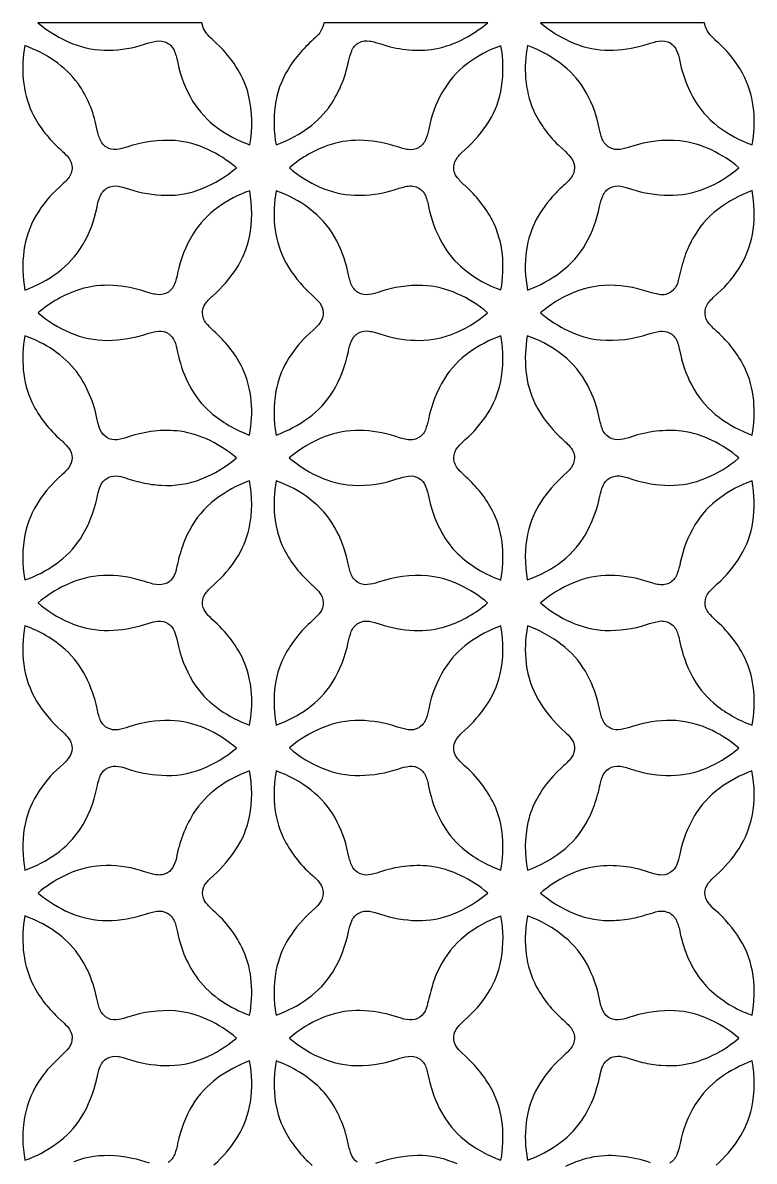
# Model space of a CAD drawing. Extents: x 0.7 to 38.5, y 8.6 to 28.3.
# Drawn here: x 30.2 to 38.49, y 15.43 to 28.34 of the extents above; entities that cross this region are included whole.
import ezdxf

# ---------------------------------------------------------------- set-up
doc = ezdxf.new("R2010")
doc.units = 0
doc.header["$LTSCALE"] = 100
doc.layers.add('LAYER_1', color=1, linetype='CONTINUOUS')

msp = doc.modelspace()

# ---------------------------------------------------------------- linework, layer by layer
at = {"layer": 'LAYER_1', "color": 7}
for points in [[(32.230503, 28.342606), (30.36905, 28.342606, 0.078488), (30.765071, 28.10531, 0.099715), (31.171455, 28.030932, 0.076537), (31.580209, 28.100177, -0.033405), (31.709888, 28.134429, -0.183689), (31.838234, 28.113009, -0.17804), (31.920064, 28.01546, -0.035243), (31.940287, 27.952629), (31.955105, 27.889335, 0.08515), (32.12449, 27.454226, 0.096941), (32.405045, 27.151115, 0.073454), (32.771626, 26.957127, 0.102678), (32.759781, 27.519571, 0.076981), (32.637283, 27.813156, 0.056994), (32.441346, 28.064839), (32.377086, 28.126174, -0.019487), (32.312382, 28.188324, -0.160461), (32.230503, 28.342606)], [(35.471907, 28.342606), (33.612626, 28.342606, -0.167205), (33.516878, 28.174801, 0.027234), (33.347691, 28.006231, 0.049299), (33.20634, 27.814118, 0.10603), (33.060004, 27.398801, 0.077789), (33.070911, 26.956535, 0.062358), (33.398699, 27.123329, 0.081824), (33.665336, 27.375258, 0.104965), (33.893156, 27.904338, -0.045243), (33.928667, 28.024615, -0.178497), (34.009633, 28.116168, -0.174287), (34.13408, 28.134972, -0.032705), (34.197553, 28.120498), (34.258972, 28.101954, 0.110913), (34.830101, 28.039767, 0.078742), (35.171659, 28.146397, 0.060263), (35.471907, 28.342606)], [(37.929956, 28.342606), (36.069491, 28.342606, 0.078027), (36.455245, 28.108863, 0.097078), (36.849069, 28.030932, 0.076043), (37.247483, 28.090108, -0.008893), (37.378914, 28.129024, -0.152158), (37.51301, 28.125446, -0.170607), (37.599972, 28.053142, -0.088615), (37.641332, 27.945599, 0.078037), (37.797292, 27.500421, 0.106457), (38.083128, 27.167649, 0.076035), (38.470092, 26.95614, 0.068476), (38.488723, 27.343746, 0.087548), (38.388755, 27.717581, 0.088946), (38.103092, 28.101361, -0.031867), (37.994315, 28.207621, -0.145645), (37.929956, 28.342606)], [(30.824888, 27.652038, 0.084458), (30.555882, 27.91189, 0.063565), (30.222172, 28.083199, 0.067762), (30.203417, 27.698851, 0.086919), (30.301336, 27.327681, 0.092927), (30.597068, 26.931661, -0.017803), (30.700515, 26.831767, -0.18187), (30.756582, 26.704038, -0.191224), (30.712089, 26.577197, -0.035038), (30.664662, 26.525806), (30.614441, 26.478784, 0.077785), (30.347038, 26.152625, 0.101913), (30.210524, 25.755248, 0.080033), (30.222172, 25.311255, 0.07279), (30.594131, 25.510375, 0.100525), (30.876217, 25.82158, 0.082819), (31.039876, 26.250964, -0.045164), (31.075091, 26.374942, -0.180564), (31.157537, 26.469308, -0.180914), (31.281688, 26.488852, -0.032316), (31.345291, 26.474139), (31.406876, 26.455686, 0.076072), (31.820491, 26.385381, 0.101153), (32.231293, 26.461214, 0.084323), (32.621193, 26.698115, 0.065935), (32.297082, 26.905404, 0.08694), (31.927072, 27.006087, 0.097258), (31.377856, 26.931858, -0.053475), (31.260935, 26.905207, -0.176936), (31.147272, 26.931266, -0.170988), (31.068551, 27.03222, -0.032873), (31.049439, 27.095533), (31.035138, 27.159086, 0.102338), (30.824888, 27.652038)], [(35.621747, 28.082607, 0.078846), (35.237054, 27.875367, 0.103963), (34.951711, 27.547012, 0.078373), (34.801871, 27.13658, -0.050516), (34.766952, 27.016575, -0.177328), (34.685986, 26.925738, -0.168244), (34.569855, 26.904713, -0.036193), (34.509976, 26.916466), (34.452244, 26.933437, 0.067344), (34.069895, 27.007691, 0.092223), (33.684881, 26.959496, 0.101238), (33.221541, 26.695746, 0.069599), (33.566874, 26.479648, 0.094219), (33.96166, 26.385405, 0.082127), (34.412365, 26.448579, -0.025271), (34.552532, 26.487618, -0.194409), (34.691514, 26.465952, -0.173468), (34.771074, 26.366256, -0.033421), (34.790513, 26.303212), (34.805029, 26.239908, 0.073737), (34.947022, 25.855659, 0.098327), (35.208354, 25.542036, 0.086032), (35.621747, 25.312045, 0.069277), (35.637417, 25.714382, 0.092982), (35.525605, 26.099544, 0.087963), (35.214079, 26.495367, -0.040708), (35.125587, 26.587216, -0.192714), (35.087732, 26.704827, -0.176208), (35.130251, 26.818886, -0.035044), (35.172766, 26.865458), (35.218225, 26.907773, 0.076434), (35.486343, 27.225937, 0.100524), (35.628459, 27.615319, 0.083647), (35.621747, 28.082607)], [(36.331069, 27.854589, 0.079085), (35.924191, 28.083791, 0.070692), (35.90171, 27.711807, 0.080835), (35.990129, 27.350186, 0.093064), (36.270659, 26.957127), (36.35207, 26.880702, -0.052734), (36.426225, 26.797614, -0.309134), (36.422869, 26.593089, -0.050343), (36.331908, 26.495441, 0.02161), (36.235322, 26.402976, 0.069193), (36.02253, 26.109218, 0.088914), (35.911162, 25.765119, 0.086036), (35.923994, 25.310663, 0.071866), (36.301457, 25.516792, 0.103522), (36.584751, 25.837373, 0.080142), (36.741106, 26.258861, -0.050889), (36.776715, 26.379631, -0.178865), (36.858965, 26.470492, -0.176077), (36.980895, 26.488852, -0.032348), (37.043165, 26.47449), (37.103565, 26.456278, 0.076579), (37.520882, 26.385455, 0.101776), (37.935089, 26.462991, 0.082596), (38.320449, 26.697918, 0.064447), (38.008208, 26.900024, 0.082478), (37.651992, 27.003521, 0.101006), (37.100999, 26.938965, -0.037313), (36.975515, 26.906687, -0.181352), (36.85166, 26.928304, -0.174928), (36.771212, 27.024151, -0.036232), (36.751218, 27.085714), (36.73696, 27.147833, 0.07575), (36.595757, 27.537709, 0.100306), (36.331069, 27.854589)], [(32.771626, 26.437326, 0.073071), (32.409068, 26.246399, 0.094584), (32.129425, 25.948717, 0.086779), (31.954118, 25.502553, -0.043913), (31.918632, 25.375983, -0.182953), (31.834878, 25.279471, -0.174216), (31.715366, 25.26005, -0.033631), (31.65412, 25.273446), (31.594818, 25.291118, 0.06542), (31.221353, 25.362584, 0.090234), (30.845222, 25.317375, 0.101792), (30.371814, 25.051256, 0.075284), (30.73795, 24.825434, 0.102697), (31.157537, 24.740125, 0.079077), (31.614362, 24.817118, -0.06073), (31.735996, 24.844411, -0.185825), (31.85304, 24.813367, -0.166954), (31.928799, 24.705528, -0.021503), (31.96162, 24.574294, 0.06939), (32.092187, 24.219559, 0.090822), (32.326251, 23.924197, 0.090999), (32.770046, 23.665975, 0.069467), (32.789319, 24.052371, 0.086598), (32.690289, 24.425441, 0.093114), (32.391991, 24.820672, -0.021165), (32.290617, 24.919627, -0.180865), (32.236623, 25.046123, -0.175153), (32.272479, 25.160502, -0.054493), (32.356456, 25.249858, 0.068406), (32.616702, 25.548502, 0.094278), (32.768269, 25.91259, 0.094529), (32.771626, 26.437326)], [(33.451335, 26.232999, 0.077454), (33.070911, 26.437524, 0.068248), (33.05418, 26.042984, 0.090093), (33.159749, 25.663843, 0.079002), (33.417379, 25.312637), (33.493188, 25.240184, -0.032449), (33.565443, 25.164179, -0.171202), (33.605667, 25.054933, -0.166646), (33.571563, 24.943465, -0.049335), (33.495359, 24.86092), (33.412641, 24.784149, 0.066731), (33.193236, 24.501644, 0.087354), (33.069332, 24.167021, 0.089904), (33.070911, 23.666369, 0.073463), (33.437516, 23.860431, 0.096676), (33.718244, 24.163468, 0.087038), (33.890985, 24.614567, -0.052798), (33.925804, 24.733684, -0.175999), (34.006672, 24.823633, -0.172276), (34.1268, 24.844263, -0.035381), (34.188623, 24.831295), (34.248114, 24.813367, 0.072401), (34.649415, 24.740569, 0.097773), (35.05042, 24.804286, 0.090401), (35.47092, 25.052835, 0.070689), (35.125833, 25.269526, 0.093966), (34.730998, 25.363768, 0.086978), (34.247521, 25.290723, -0.042356), (34.124061, 25.259359, -0.182296), (34.002526, 25.282629, -0.178576), (33.920474, 25.385681, -0.032412), (33.900779, 25.451088), (33.885654, 25.516569, 0.078755), (33.733125, 25.914983, 0.102897), (33.451335, 26.232999)], [(38.481937, 25.993531, 0.080923), (38.469894, 26.438116, 0.077595), (38.081154, 26.225719, 0.107083), (37.795317, 25.890281, 0.052657), (37.696584, 25.661622, 0.022916), (37.633237, 25.42023, -0.184049), (37.556763, 25.294746, -0.221933), (37.41588, 25.259729, -0.012032), (37.199955, 25.317844, 0.054386), (36.980179, 25.357451, 0.117926), (36.494457, 25.300422, 0.092679), (36.07107, 25.051058, 0.063773), (36.386988, 24.847841, 0.083835), (36.747029, 24.744863, 0.100546), (37.299206, 24.812972, -0.043633), (37.423111, 24.84335, -0.183965), (37.544202, 24.8185, -0.174935), (37.625217, 24.713622, -0.031881), (37.644506, 24.647764), (37.659297, 24.581796, 0.08138), (37.812073, 24.183777, 0.102564), (38.09559, 23.867341, 0.075064), (38.470486, 23.666369, 0.068765), (38.488205, 24.05854, 0.089665), (38.384215, 24.435904, 0.093289), (38.075848, 24.835873, -0.031773), (37.983703, 24.927401, -0.175494), (37.936274, 25.044543, -0.19483), (37.980693, 25.17252, -0.035217), (38.028776, 25.224385), (38.079599, 25.271771, 0.077668), (38.345768, 25.597264, 0.101398), (38.481937, 25.993531)], [(30.809095, 24.382601, 0.078066), (30.544876, 24.62888, 0.064873), (30.221579, 24.791651, 0.067516), (30.203738, 24.405132, 0.087389), (30.30331, 24.032382, 0.097178), (30.631221, 23.608723, -0.045427), (30.716555, 23.520132, -0.172401), (30.756582, 23.406962, -0.16733), (30.720602, 23.299123, -0.051794), (30.641092, 23.214085, 0.067447), (30.37902, 22.914578, 0.094364), (30.22533, 22.549182, 0.096032), (30.221382, 22.021879, 0.07202), (30.574859, 22.205428, 0.090423), (30.851342, 22.490549, 0.088811), (31.040271, 22.954481, -0.019285), (31.068897, 23.063998, -0.134315), (31.127727, 23.158413, -0.15959), (31.227547, 23.20108, -0.108356), (31.336398, 23.187631, 0.019925), (31.549905, 23.127295, 0.049305), (31.769335, 23.097016, 0.112019), (32.224902, 23.168087, 0.083578), (32.621983, 23.406765, 0.061153), (32.323536, 23.602332, 0.077313), (31.983928, 23.709209, 0.112336), (31.396413, 23.644259, -0.048683), (31.272509, 23.613338, -0.181293), (31.150825, 23.638534, -0.164883), (31.076201, 23.725965, -0.049707), (31.043035, 23.838715, 0.110301), (30.809095, 24.382601)], [(35.616417, 24.259807, 0.097129), (35.62155, 24.791849, 0.072518), (35.259387, 24.601809, 0.095502), (34.980139, 24.305016, 0.086675), (34.798909, 23.843848, -0.046621), (34.763917, 23.72446, -0.178861), (34.683617, 23.633795, -0.182974), (34.550977, 23.615312, -0.030872), (34.483371, 23.632158), (34.417893, 23.652353, 0.075199), (34.021305, 23.718537, 0.096602), (33.626642, 23.648799, 0.084475), (33.221146, 23.406765, 0.063721), (33.528723, 23.206411, 0.080796), (33.879535, 23.101557, 0.099546), (34.396967, 23.153873, -0.038872), (34.574643, 23.200858, -0.16965), (34.690132, 23.176008, -0.167621), (34.767125, 23.086158, -0.038014), (34.804215, 22.957022), (34.819234, 22.891409), (34.837011, 22.826554, 0.053269), (34.951464, 22.556832, 0.070425), (35.127808, 22.323533, 0.107585), (35.62155, 22.021089, 0.066528), (35.639268, 22.405782, 0.08685), (35.541201, 22.777002, 0.09216), (35.245863, 23.17243, -0.018573), (35.140492, 23.275013, -0.196609), (35.087534, 23.406765, -0.18459), (35.128375, 23.523044, -0.035153), (35.171292, 23.570505), (35.21704, 23.613856, 0.066709), (35.468181, 23.905813, 0.09156), (35.616417, 24.259807)], [(36.28211, 24.601933, 0.076963), (35.920638, 24.790861, 0.067305), (35.904499, 24.395113, 0.09151), (36.011252, 24.015207, 0.085383), (36.291388, 23.645246, -0.015293), (36.399425, 23.540565, -0.190703), (36.456232, 23.406568, -0.174416), (36.416749, 23.294681, -0.03595), (36.376167, 23.248658), (36.332254, 23.206781, 0.066186), (36.077239, 22.912776, 0.092348), (35.926165, 22.555697, 0.095282), (35.92044, 22.022668, 0.08479), (36.315917, 22.236867, 0.106892), (36.603309, 22.580769, 0.071575), (36.743673, 22.971853, -0.045696), (36.777554, 23.087688, -0.170528), (36.854227, 23.177168, -0.186864), (36.985485, 23.199007, -0.033686), (37.052752, 23.183081), (37.117779, 23.162954, 0.078906), (37.532308, 23.094943, 0.10125), (37.942986, 23.175589, 0.078677), (38.321436, 23.406765, 0.061458), (38.018498, 23.604405, 0.07952), (37.673511, 23.710394, 0.109282), (37.100801, 23.645838, -0.041407), (36.977366, 23.614054, -0.177693), (36.855411, 23.635572, -0.187285), (36.768745, 23.742375, -0.032871), (36.748528, 23.810972), (36.733012, 23.879383, 0.081847), (36.574486, 24.283448, 0.104536), (36.28211, 24.601933)], [(32.764913, 22.60663, 0.101042), (32.770244, 23.147358, 0.078467), (32.377851, 22.932, 0.108561), (32.091324, 22.591232, 0.049306), (31.998389, 22.374146, 0.026043), (31.938917, 22.145068, -0.10509), (31.895559, 22.042854, -0.159561), (31.808227, 21.976473, -0.134294), (31.677585, 21.976078, -0.01276), (31.550201, 22.013587, 0.086324), (31.111712, 22.071801, 0.10519), (30.684327, 21.964035, 0.065137), (30.372012, 21.761879, 0.074354), (30.720035, 21.5424, 0.094213), (31.119436, 21.449367, 0.074856), (31.531052, 21.503262), (31.630156, 21.533319, -0.040385), (31.731036, 21.555973, -0.163949), (31.841788, 21.530012, -0.163447), (31.915819, 21.443642, -0.041102), (31.943482, 21.356038), (31.964187, 21.266361, 0.092419), (32.161407, 20.816248, 0.085641), (32.432166, 20.550573, 0.063991), (32.769849, 20.375217, 0.063598), (32.79196, 20.728274, 0.075704), (32.716941, 21.073483, 0.063877), (32.560685, 21.345303, 0.049891), (32.34698, 21.575517, -0.054078), (32.269197, 21.660604, -0.172922), (32.236426, 21.768197, -0.17213), (32.282103, 21.884279, -0.03289), (32.325791, 21.931492), (32.372052, 21.974893, 0.066897), (32.618454, 22.260557, 0.090127), (32.764913, 22.60663)], [(33.455284, 22.939477, 0.079008), (33.070714, 23.146766, 0.068268), (33.054476, 22.749586, 0.091534), (33.162316, 22.368545, 0.092551), (33.472854, 21.971932, -0.035719), (33.5611, 21.883094, -0.176588), (33.604926, 21.769381, -0.189685), (33.568725, 21.65098, -0.039619), (33.52661, 21.602477), (33.480553, 21.558934, 0.090565), (33.166066, 21.162124, 0.092759), (33.054871, 20.777579, 0.069173), (33.070714, 20.376006, 0.071764), (33.429792, 20.564096, 0.093755), (33.708176, 20.856719, 0.089464), (33.889998, 21.3169, -0.046019), (33.924299, 21.43767, -0.169898), (34.003316, 21.531493, -0.181184), (34.126085, 21.553554, -0.035071), (34.189348, 21.539821), (34.250483, 21.521425, 0.067594), (34.632585, 21.45028, 0.092665), (35.016464, 21.50188, 0.097634), (35.47092, 21.762077, 0.065137), (35.152707, 21.966725, 0.084369), (34.789631, 22.069062, 0.100449), (34.229754, 21.996412, -0.055894), (34.109206, 21.969242, -0.18284), (33.992655, 21.998189, -0.166994), (33.917537, 22.097835, -0.030982), (33.899208, 22.159596), (33.885062, 22.221468, 0.080209), (33.735321, 22.620376, 0.102255), (33.455284, 22.939477)], [(38.470684, 23.147161, 0.072403), (38.102771, 22.951618, 0.098327), (37.821771, 22.646509, 0.084902), (37.655743, 22.218704, -0.036068), (37.622133, 22.093961, -0.168926), (37.544399, 21.994833, -0.185473), (37.413141, 21.969662, -0.036539), (37.345041, 21.984283), (37.279662, 22.004309, 0.07883), (36.859458, 22.073133, 0.102231), (36.4434, 21.990489, 0.07626), (36.071267, 21.762274, 0.073389), (36.412035, 21.545559, 0.091554), (36.803293, 21.449959, 0.085667), (37.273345, 21.516094, -0.027778), (37.405022, 21.552394, -0.186422), (37.536108, 21.532875, -0.177575), (37.617395, 21.438287, -0.036705), (37.637661, 21.377047), (37.65219, 21.315123, 0.06948), (37.785817, 20.939659, 0.095524), (38.031824, 20.628306, 0.091379), (38.470289, 20.375611, 0.068455), (38.4886, 20.764154, 0.088228), (38.387571, 21.138631, 0.092358), (38.078809, 21.54472, -0.031287), (37.981186, 21.643231, -0.195068), (37.936274, 21.769579, -0.173952), (37.983629, 21.886993, -0.032263), (38.028582, 21.934762), (38.075848, 21.978644, 0.075879), (38.339253, 22.295377, 0.099506), (38.478581, 22.681254, 0.083583), (38.470684, 23.147161)], [(30.679984, 21.231813, 0.095215), (30.222566, 21.502472, 0.079621), (30.209759, 21.06265, 0.105013), (30.354047, 20.649035, 0.075812), (30.632011, 20.315596, -0.04291), (30.717616, 20.225895, -0.178741), (30.756582, 20.111466, -0.176837), (30.710608, 19.99267, -0.033636), (30.665661, 19.944451), (30.617994, 19.900229, 0.074994), (30.355601, 19.586137, 0.098812), (30.215065, 19.203344, 0.085768), (30.221974, 18.730331, 0.068622), (30.573156, 18.913683, 0.090978), (30.848973, 19.196237, 0.092631), (31.037112, 19.659972, -0.029138), (31.068255, 19.778102, -0.155226), (31.137598, 19.875355, -0.182906), (31.252643, 19.910051, -0.070863), (31.373315, 19.885225, 0.070115), (31.76973, 19.806258, 0.112163), (32.224433, 19.877427, 0.082193), (32.621391, 20.11502, 0.075424), (32.271393, 20.335733, 0.094158), (31.869426, 20.428519, 0.08306), (31.402533, 20.356264, -0.038311), (31.278258, 20.323863, -0.179898), (31.155168, 20.345209, -0.17874), (31.074424, 20.440636, -0.035602), (31.054448, 20.502258), (31.039876, 20.564343, 0.066481), (30.91227, 20.927098, 0.091524), (30.679984, 21.231813)], [(35.610099, 20.941608, 0.102656), (35.621944, 21.501288, 0.073522), (35.257708, 21.309768, 0.095556), (34.977573, 21.01031, 0.086261), (34.802858, 20.562171, -0.044249), (34.768482, 20.44029, -0.172596), (34.688948, 20.345801, -0.180785), (34.569115, 20.323542, -0.035352), (34.507218, 20.336584), (34.447506, 20.35429, 0.074383), (34.021281, 20.428519, 0.103217), (33.594315, 20.345234, 0.077051), (33.221541, 20.116994, 0.079866), (33.593575, 19.886854, 0.104129), (34.021281, 19.804482, 0.077517), (34.462509, 19.880882, -0.055996), (34.582589, 19.908299, -0.182082), (34.698819, 19.879895, -0.166855), (34.773196, 19.784246, -0.033065), (34.791599, 19.724429), (34.805227, 19.664315, 0.071261), (34.938064, 19.29085, 0.095313), (35.183874, 18.981644, 0.09345), (35.621747, 18.730726, 0.065189), (35.639539, 19.111668, 0.085849), (35.544359, 19.479729, 0.101333), (35.209341, 19.914838, -0.060303), (35.120701, 20.009426, -0.184731), (35.086547, 20.130813, -0.157171), (35.131213, 20.236555, -0.031527), (35.17111, 20.279978), (35.213487, 20.31994, 0.063512), (35.459247, 20.601309, 0.088069), (35.610099, 20.941608)], [(36.350614, 21.256885, 0.084855), (35.923599, 21.502472, 0.080523), (35.908348, 21.068622, 0.102928), (36.04738, 20.658906, 0.070324), (36.294152, 20.34975), (36.366308, 20.281715, -0.055184), (36.430173, 20.206424, -0.175198), (36.455023, 20.095969, -0.152339), (36.409247, 19.991436, -0.025867), (36.310266, 19.892949), (36.25936, 19.844992), (36.210842, 19.794611, 0.056158), (36.034943, 19.551811, 0.074883), (35.927745, 19.27244, 0.101803), (35.922809, 18.729936, 0.075758), (36.308909, 18.941099, 0.106784), (36.59403, 19.27323, 0.050717), (36.692048, 19.497151, 0.027782), (36.753938, 19.733806, -0.122311), (36.803737, 19.843422, -0.175798), (36.904173, 19.906547, -0.113049), (37.044636, 19.893887, 0.010236), (37.181545, 19.852652, 0.083852), (37.600491, 19.806653, 0.10035), (38.007147, 19.912864, 0.064575), (38.320646, 20.115612, 0.075764), (37.96411, 20.338497, 0.096867), (37.554863, 20.428717, 0.079219), (37.111659, 20.359226, -0.030481), (36.984226, 20.324826, -0.179161), (36.857385, 20.343432, -0.17794), (36.775432, 20.437304, -0.037262), (36.754805, 20.498399), (36.740119, 20.560197, 0.071537), (36.603703, 20.942077, 0.097088), (36.350614, 21.256885)], [(32.770244, 19.856205, 0.070992), (32.410573, 19.666314, 0.094559), (32.132189, 19.371742, 0.089579), (31.939509, 18.867734, -0.089208), (31.899187, 18.76024, -0.171455), (31.812965, 18.687689, -0.156506), (31.672526, 18.685024, -0.011816), (31.568582, 18.716936), (31.534605, 18.726778, 0.090212), (31.088564, 18.779735, 0.106279), (30.656886, 18.66005, 0.057721), (30.370827, 18.470924, 0.075187), (30.737111, 18.244486, 0.103958), (31.157142, 18.159596, 0.081502), (31.591462, 18.231456, -0.041717), (31.716427, 18.263709, -0.18168), (31.839616, 18.240735, -0.171269), (31.918632, 18.14748, -0.036506), (31.938615, 18.087739), (31.952934, 18.027129, 0.111108), (32.188453, 17.48877, 0.076553), (32.451192, 17.246391, 0.064765), (32.771231, 17.086038, 0.064868), (32.790158, 17.460959, 0.08401), (32.699371, 17.824183, 0.10288), (32.359812, 18.270742, -0.043566), (32.275317, 18.358988, -0.176695), (32.236426, 18.471516, -0.175307), (32.276255, 18.583477, -0.035418), (32.316991, 18.629454), (32.360799, 18.671303, 0.067895), (32.619713, 18.971847, 0.094515), (32.769651, 19.337391, 0.096176), (32.770244, 19.856205)], [(33.467721, 19.638848, 0.081467), (33.071108, 19.856205, 0.066424), (33.053242, 19.472005, 0.086823), (33.150865, 19.101279, 0.098174), (33.475815, 18.678015, -0.040884), (33.564283, 18.587203, -0.182657), (33.604926, 18.470924, -0.182687), (33.565023, 18.355755, -0.035842), (33.522834, 18.308545), (33.477592, 18.265609, 0.070486), (33.216581, 17.959365, 0.096398), (33.069727, 17.586492, 0.091167), (33.071306, 17.084656, 0.070608), (33.434111, 17.276595, 0.09657), (33.713704, 17.574844, 0.086665), (33.893749, 18.034828, -0.047613), (33.928914, 18.153723, -0.177543), (34.009238, 18.243894, -0.175153), (34.131168, 18.263882, -0.034715), (34.193494, 18.250001), (34.253839, 18.231456, 0.077792), (34.669329, 18.159152, 0.101258), (35.082599, 18.235207, 0.080906), (35.471512, 18.470924, 0.063041), (35.163466, 18.671106, 0.081044), (34.812334, 18.775935, 0.10734), (34.242783, 18.707233, -0.051306), (34.118756, 18.677102, -0.182967), (33.997393, 18.704272, -0.173064), (33.919931, 18.804289, -0.031263), (33.901087, 18.867095), (33.886444, 18.929921, 0.076577), (33.739713, 19.322363, 0.101338), (33.467721, 19.638848)], [(38.470092, 19.343313, 0.097425), (38.468907, 19.856995, 0.071207), (38.099859, 19.658565, 0.099295), (37.818613, 19.350421, 0.082037), (37.649426, 18.910968, -0.037063), (37.616531, 18.794813, -0.168928), (37.542623, 18.703087, -0.181635), (37.420692, 18.676782, -0.039612), (37.357201, 18.689095), (37.296245, 18.707628, 0.112707), (36.709322, 18.773368, 0.077293), (36.369319, 18.666491, 0.060983), (36.070478, 18.470924, 0.081206), (36.45828, 18.235701, 0.109889), (36.903384, 18.160386, 0.054242), (37.142901, 18.19138, 0.016883), (37.376199, 18.256133, -0.16796), (37.508667, 18.254653, -0.194627), (37.607968, 18.169072, -0.056291), (37.649056, 18.041614, 0.019467), (37.680815, 17.911047, 0.055228), (37.798476, 17.625877, 0.075224), (37.984839, 17.38098, 0.10375), (38.469697, 17.084459, 0.081049), (38.481863, 17.529759, 0.106681), (38.332491, 17.947372, 0.075883), (38.051566, 18.277455, -0.052562), (37.971538, 18.362961, -0.170754), (37.936076, 18.471714, -0.174188), (37.977016, 18.585525, -0.035959), (38.018612, 18.632233), (38.063411, 18.674462, 0.068839), (38.322053, 18.976314, 0.09518), (38.470092, 19.343313)], [(30.798039, 17.815694, 0.076232), (30.537152, 18.052867, 0.06221), (30.221184, 18.21053, 0.065551), (30.203565, 17.826799, 0.087444), (30.301139, 17.456394, 0.093264), (30.597068, 17.059979), (30.666979, 16.994387, -0.053677), (30.729338, 16.921984, -0.175587), (30.755175, 16.803607, -0.16626), (30.702687, 16.693966), (30.548775, 16.542843, 0.049768), (30.410113, 16.378097, 0.116865), (30.218322, 15.929539, 0.091685), (30.221974, 15.439376, 0.069943), (30.582114, 15.629538, 0.095389), (30.860818, 15.924234, 0.086262), (31.03652, 16.364081, -0.036879), (31.072228, 16.495931, -0.186051), (31.157537, 16.597429, -0.176275), (31.2751, 16.61796, -0.034933), (31.335435, 16.605035), (31.393846, 16.587558, 0.073462), (31.810793, 16.513526, 0.104453), (32.244174, 16.594295, 0.081458), (32.620996, 16.826236, 0.066399), (32.297156, 17.033525, 0.086649), (31.927269, 17.134208, 0.097236), (31.386739, 17.062348, -0.057798), (31.258739, 17.033377, -0.194493), (31.136216, 17.066888, -0.156077), (31.065935, 17.167275, -0.028084), (31.0486, 17.227852), (31.034743, 17.288391, 0.112807), (30.798039, 17.815694)], [(35.43499, 17.275954, 0.11698), (35.624659, 17.72239, 0.089177), (35.622142, 18.210135, 0.087155), (35.214745, 17.985745, 0.111324), (34.925059, 17.624396, 0.050077), (34.839898, 17.412098, 0.016072), (34.783313, 17.18988, -0.146721), (34.724211, 17.08241, -0.183027), (34.613731, 17.031945, -0.081831), (34.491184, 17.049639), (34.371895, 17.08584, 0.076527), (33.975628, 17.1367, 0.096799), (33.586764, 17.05149, 0.078529), (33.221343, 16.824657, 0.066642), (33.548317, 16.616109, 0.087615), (33.921782, 16.516093, 0.096176), (34.44336, 16.586176, -0.042509), (34.567363, 16.617935, -0.180266), (34.689737, 16.59506, -0.17551), (34.770531, 16.49561, -0.034316), (34.790291, 16.432264), (34.804832, 16.368621, 0.073419), (34.946455, 15.98489, 0.098102), (35.206972, 15.671342, 0.086406), (35.621747, 15.440165, 0.068895), (35.637688, 15.840109, 0.092121), (35.527776, 16.223322, 0.085391), (35.234413, 16.604536), (35.161714, 16.673977, -0.077796), (35.101748, 16.753784, -0.311624), (35.149326, 16.969167), (35.300449, 17.115157, 0.048061), (35.43499, 17.275954)], [(36.343901, 17.972049, 0.085064), (35.923007, 18.211517, 0.069773), (35.902919, 17.82707, 0.086182), (36.000394, 17.455801, 0.095494), (36.309353, 17.048331, -0.028791), (36.405595, 16.953299, -0.174501), (36.456232, 16.831764, -0.189991), (36.408482, 16.701616, -0.034079), (36.359038, 16.649035), (36.306984, 16.600785, 0.079522), (36.040149, 16.269764, 0.102432), (35.907608, 15.867378, 0.078121), (35.923007, 15.438981, 0.070162), (36.29013, 15.636251, 0.098556), (36.570932, 15.941607, 0.084141), (36.739132, 16.378295, -0.021731), (36.767091, 16.484432, -0.135247), (36.824811, 16.575318, -0.153927), (36.920016, 16.618404, -0.115024), (37.024993, 16.6073), (37.125904, 16.577443), (37.227593, 16.550271, 0.046085), (37.435227, 16.517672, 0.114986), (37.908265, 16.58092, 0.089341), (38.320449, 16.825841, 0.076142), (37.954362, 17.052131, 0.102744), (37.534528, 17.137169, 0.080162), (37.069412, 17.05761, -0.064344), (36.951504, 17.033105, -0.180781), (36.838631, 17.064717, -0.157484), (36.769584, 17.15585, -0.031898), (36.751958, 17.211994), (36.738737, 17.268452, 0.073849), (36.601729, 17.655045, 0.099027), (36.343901, 17.972049)]]:
    msp.add_lwpolyline(points, format="xyb", close=True, dxfattribs=at)
for points in [[(32.365735, 15.386468, 0.075532), (32.635827, 15.707518, 0.100641), (32.779325, 16.099936), (32.779325, 16.099936, 0.088534), (32.768664, 16.566632, 0.069074), (32.4028, 16.369609, 0.09867), (32.122516, 16.065388, 0.084001), (31.954118, 15.631463, -0.035828), (31.921396, 15.510668, -0.167532), (31.846328, 15.414304, -0.164551)], [(33.990804, 15.418351, -0.157692), (33.922177, 15.509656, -0.02997), (33.885358, 15.644345, 0.025601), (33.849724, 15.779329, 0.050104), (33.736629, 16.037527, 0.069567), (33.566232, 16.261226), (33.566232, 16.261226, 0.108559), (33.071108, 16.565842, 0.071298), (33.055562, 16.157508, 0.094968), (33.172384, 15.767682, 0.085592), (33.478579, 15.381927, -0.040198)], [(38.061042, 15.382717, 0.067598), (38.316747, 15.677536, 0.093), (38.466736, 16.03617), (38.466736, 16.03617, 0.098568), (38.469894, 16.566434, 0.070409), (38.105165, 16.372101, 0.097532), (37.825128, 16.070718, 0.085463), (37.653374, 15.630081, -0.041426), (37.618234, 15.504672, -0.182203), (37.535713, 15.408578, -0.166549)], [(31.633907, 15.407394, 0.067544), (31.238084, 15.48873, 0.113826), (30.775016, 15.421361, 0.086527)], [(35.125685, 15.397671, 0.094267), (34.731787, 15.491889, 0.079934), (34.292533, 15.432663), (34.197303, 15.403766, -0.053408)], [(37.317171, 15.412132, 0.052268), (37.000291, 15.483869, 0.069821), (36.676156, 15.47728, 0.072195), (36.354488, 15.368626, 0.059464)]]:
    msp.add_lwpolyline(points, format="xyb", dxfattribs=at)

doc.saveas('drawing.dxf')
